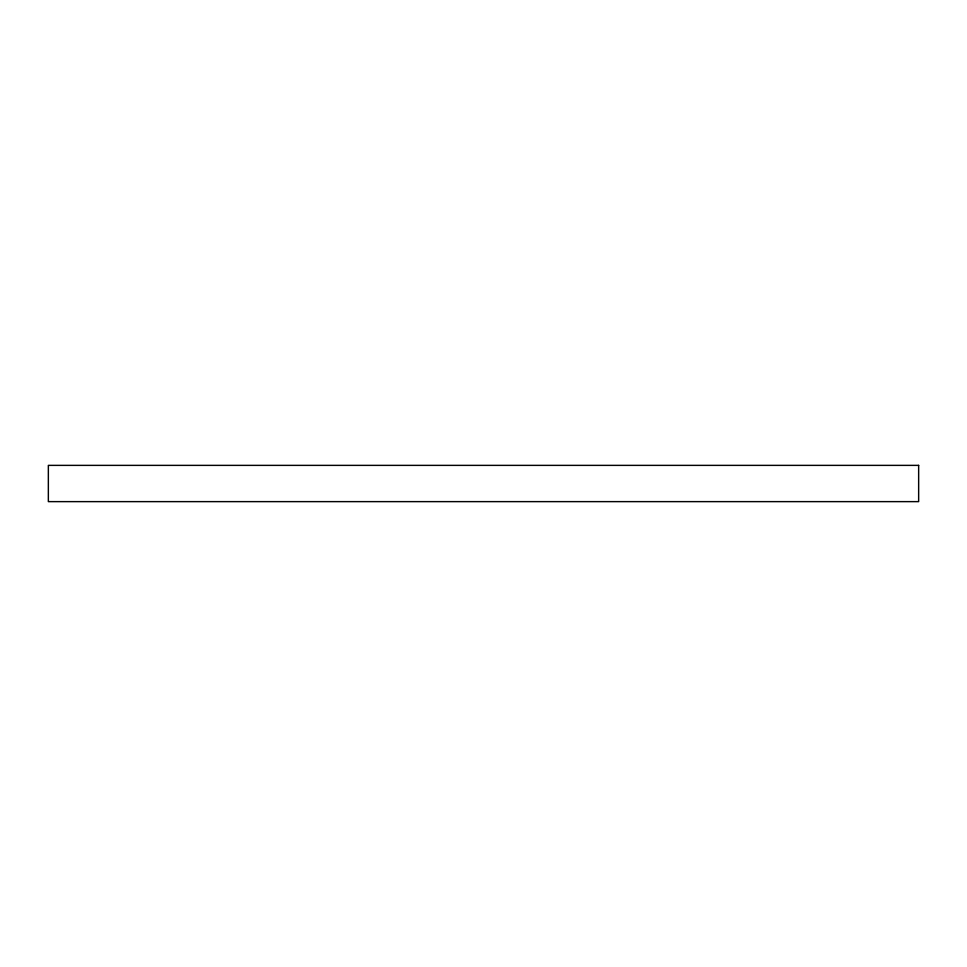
<?xml version="1.0" encoding="UTF-8"?>
<svg xmlns="http://www.w3.org/2000/svg" width="967" height="967" viewBox="0 0 967 967"><rect width="100%" height="100%" fill="white"/><g stroke="black" fill="none" stroke-linecap="round" stroke-linejoin="round"><path stroke-width="1.45" d="M918.65 465.369L48.35 465.369L48.35 501.631L918.65 501.631L918.65 465.369"/></g></svg>
